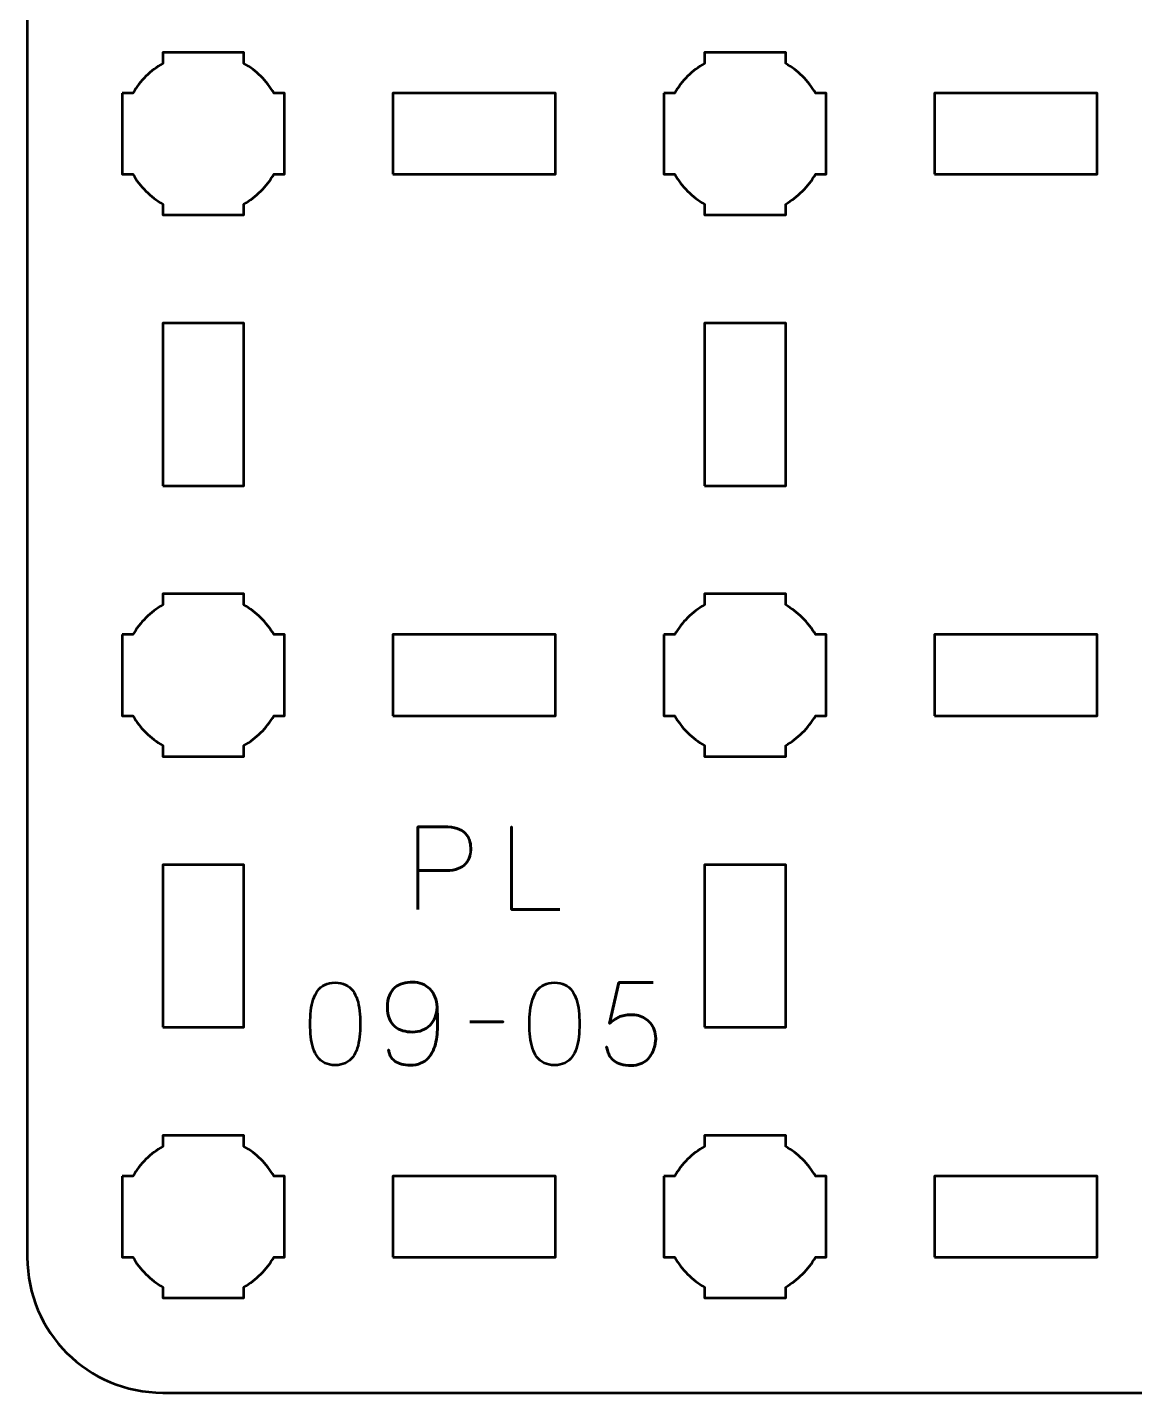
# Model space of a CAD drawing. Header units: centimetres. Extents: x -19.1 to -1.9, y -19.5 to -10.2.
# Drawn here: x -19.15 to -15.06, y -19.5 to -14.46 of the extents above; entities that cross this region are included whole.
import ezdxf

# ---------------------------------------------------------------- set-up
doc = ezdxf.new("R2010")
doc.units = ezdxf.units.CM
doc.header["$MEASUREMENT"] = 0
doc.layers.add('Layer 1', color=7, linetype='Continuous')

msp = doc.modelspace()

# ---------------------------------------------------------------- linework, layer by layer
at = {"layer": 'Layer 1', "lineweight": 53}
for points in [[(-17.8, -15), (-17.2, -15), (-17.2, -14.7), (-17.8, -14.7), (-17.8, -15)], [(-15.8, -15), (-15.2, -15), (-15.2, -14.7), (-15.8, -14.7), (-15.8, -15)], [(-18.65, -16.15), (-18.35, -16.15), (-18.35, -15.55), (-18.65, -15.55), (-18.65, -16.15)], [(-16.65, -16.15), (-16.35, -16.15), (-16.35, -15.55), (-16.65, -15.55), (-16.65, -16.15)], [(-17.8, -17), (-17.2, -17), (-17.2, -16.7), (-17.8, -16.7), (-17.8, -17)], [(-15.8, -17), (-15.2, -17), (-15.2, -16.7), (-15.8, -16.7), (-15.8, -17)], [(-18.65, -18.15), (-18.35, -18.15), (-18.35, -17.55), (-18.65, -17.55), (-18.65, -18.15)], [(-16.65, -18.15), (-16.35, -18.15), (-16.35, -17.55), (-16.65, -17.55), (-16.65, -18.15)], [(-17.8, -19), (-17.2, -19), (-17.2, -18.7), (-17.8, -18.7), (-17.8, -19)], [(-15.8, -19), (-15.2, -19), (-15.2, -18.7), (-15.8, -18.7), (-15.8, -19)]]:
    msp.add_lwpolyline(points, close=True, dxfattribs=at)
for points, knots in [([(-19.15, -19), (-19.15, -19), (-19.15, -10.7), (-19.15, -10.7), (-19.15, -10.7), (-19.15, -10.42391), (-18.92609, -10.2), (-18.65, -10.2), (-18.65, -10.2), (-18.65, -10.2), (-2.35, -10.2), (-2.35, -10.2), (-2.35, -10.2), (-2.07391, -10.2), (-1.85, -10.42391), (-1.85, -10.7), (-1.85, -10.7), (-1.85, -10.7), (-1.85, -19), (-1.85, -19), (-1.85, -19), (-1.85, -19.27609), (-2.07391, -19.5), (-2.35, -19.5), (-2.35, -19.5), (-2.35, -19.5), (-18.65, -19.5), (-18.65, -19.5), (-18.65, -19.5), (-18.92609, -19.5), (-19.15, -19.27609), (-19.15, -19)], [0, 0, 0, 0, 0.125, 0.125, 0.125, 0.125, 0.25, 0.25, 0.25, 0.25, 0.375, 0.375, 0.375, 0.375, 0.5, 0.5, 0.5, 0.5, 0.625, 0.625, 0.625, 0.625, 0.75, 0.75, 0.75, 0.75, 0.875, 0.875, 0.875, 0.875, 1, 1, 1, 1]), ([(-18.8, -14.7), (-18.8, -14.7), (-18.75985, -14.7), (-18.75985, -14.7), (-18.75985, -14.7), (-18.7335, -14.65447), (-18.69553, -14.6165), (-18.65, -14.59015), (-18.65, -14.59015), (-18.65, -14.59015), (-18.65, -14.55), (-18.65, -14.55), (-18.65, -14.55), (-18.65, -14.55), (-18.5, -14.55), (-18.5, -14.55), (-18.5, -14.55), (-18.5, -14.55), (-18.35, -14.55), (-18.35, -14.55), (-18.35, -14.55), (-18.35, -14.55), (-18.35, -14.59015), (-18.35, -14.59015), (-18.35, -14.59015), (-18.30447, -14.6165), (-18.2665, -14.65447), (-18.24015, -14.7), (-18.24015, -14.7), (-18.24015, -14.7), (-18.2, -14.7), (-18.2, -14.7), (-18.2, -14.7), (-18.2, -14.7), (-18.2, -14.85), (-18.2, -14.85), (-18.2, -14.85), (-18.2, -14.85), (-18.2, -15), (-18.2, -15), (-18.2, -15), (-18.2, -15), (-18.24015, -15), (-18.24015, -15), (-18.24015, -15), (-18.2665, -15.04553), (-18.30447, -15.0835), (-18.35, -15.10985), (-18.35, -15.10985), (-18.35, -15.10985), (-18.35, -15.15), (-18.35, -15.15), (-18.35, -15.15), (-18.35, -15.15), (-18.5, -15.15), (-18.5, -15.15), (-18.5, -15.15), (-18.5, -15.15), (-18.65, -15.15), (-18.65, -15.15), (-18.65, -15.15), (-18.65, -15.15), (-18.65, -15.10985), (-18.65, -15.10985), (-18.65, -15.10985), (-18.69553, -15.0835), (-18.7335, -15.04553), (-18.75985, -15), (-18.75985, -15), (-18.75985, -15), (-18.8, -15), (-18.8, -15), (-18.8, -15), (-18.8, -15), (-18.8, -14.85), (-18.8, -14.85), (-18.8, -14.85), (-18.8, -14.85), (-18.8, -14.7), (-18.8, -14.7)], [0, 0, 0, 0, 0.05, 0.05, 0.05, 0.05, 0.1, 0.1, 0.1, 0.1, 0.15, 0.15, 0.15, 0.15, 0.2, 0.2, 0.2, 0.2, 0.25, 0.25, 0.25, 0.25, 0.3, 0.3, 0.3, 0.3, 0.35, 0.35, 0.35, 0.35, 0.4, 0.4, 0.4, 0.4, 0.45, 0.45, 0.45, 0.45, 0.5, 0.5, 0.5, 0.5, 0.55, 0.55, 0.55, 0.55, 0.6, 0.6, 0.6, 0.6, 0.65, 0.65, 0.65, 0.65, 0.7, 0.7, 0.7, 0.7, 0.75, 0.75, 0.75, 0.75, 0.8, 0.8, 0.8, 0.8, 0.85, 0.85, 0.85, 0.85, 0.9, 0.9, 0.9, 0.9, 0.95, 0.95, 0.95, 0.95, 1, 1, 1, 1]), ([(-16.8, -14.7), (-16.8, -14.7), (-16.75985, -14.7), (-16.75985, -14.7), (-16.75985, -14.7), (-16.7335, -14.65447), (-16.69553, -14.6165), (-16.65, -14.59015), (-16.65, -14.59015), (-16.65, -14.59015), (-16.65, -14.55), (-16.65, -14.55), (-16.65, -14.55), (-16.65, -14.55), (-16.5, -14.55), (-16.5, -14.55), (-16.5, -14.55), (-16.5, -14.55), (-16.35, -14.55), (-16.35, -14.55), (-16.35, -14.55), (-16.35, -14.55), (-16.35, -14.59015), (-16.35, -14.59015), (-16.35, -14.59015), (-16.30447, -14.6165), (-16.2665, -14.65447), (-16.24015, -14.7), (-16.24015, -14.7), (-16.24015, -14.7), (-16.2, -14.7), (-16.2, -14.7), (-16.2, -14.7), (-16.2, -14.7), (-16.2, -14.85), (-16.2, -14.85), (-16.2, -14.85), (-16.2, -14.85), (-16.2, -15), (-16.2, -15), (-16.2, -15), (-16.2, -15), (-16.24015, -15), (-16.24015, -15), (-16.24015, -15), (-16.2665, -15.04553), (-16.30447, -15.0835), (-16.35, -15.10985), (-16.35, -15.10985), (-16.35, -15.10985), (-16.35, -15.15), (-16.35, -15.15), (-16.35, -15.15), (-16.35, -15.15), (-16.5, -15.15), (-16.5, -15.15), (-16.5, -15.15), (-16.5, -15.15), (-16.65, -15.15), (-16.65, -15.15), (-16.65, -15.15), (-16.65, -15.15), (-16.65, -15.10985), (-16.65, -15.10985), (-16.65, -15.10985), (-16.69553, -15.0835), (-16.7335, -15.04553), (-16.75985, -15), (-16.75985, -15), (-16.75985, -15), (-16.8, -15), (-16.8, -15), (-16.8, -15), (-16.8, -15), (-16.8, -14.85), (-16.8, -14.85), (-16.8, -14.85), (-16.8, -14.85), (-16.8, -14.7), (-16.8, -14.7)], [0, 0, 0, 0, 0.05, 0.05, 0.05, 0.05, 0.1, 0.1, 0.1, 0.1, 0.15, 0.15, 0.15, 0.15, 0.2, 0.2, 0.2, 0.2, 0.25, 0.25, 0.25, 0.25, 0.3, 0.3, 0.3, 0.3, 0.35, 0.35, 0.35, 0.35, 0.4, 0.4, 0.4, 0.4, 0.45, 0.45, 0.45, 0.45, 0.5, 0.5, 0.5, 0.5, 0.55, 0.55, 0.55, 0.55, 0.6, 0.6, 0.6, 0.6, 0.65, 0.65, 0.65, 0.65, 0.7, 0.7, 0.7, 0.7, 0.75, 0.75, 0.75, 0.75, 0.8, 0.8, 0.8, 0.8, 0.85, 0.85, 0.85, 0.85, 0.9, 0.9, 0.9, 0.9, 0.95, 0.95, 0.95, 0.95, 1, 1, 1, 1]), ([(-18.8, -16.7), (-18.8, -16.7), (-18.75985, -16.7), (-18.75985, -16.7), (-18.75985, -16.7), (-18.7335, -16.65447), (-18.69553, -16.6165), (-18.65, -16.59015), (-18.65, -16.59015), (-18.65, -16.59015), (-18.65, -16.55), (-18.65, -16.55), (-18.65, -16.55), (-18.65, -16.55), (-18.5, -16.55), (-18.5, -16.55), (-18.5, -16.55), (-18.5, -16.55), (-18.35, -16.55), (-18.35, -16.55), (-18.35, -16.55), (-18.35, -16.55), (-18.35, -16.59015), (-18.35, -16.59015), (-18.35, -16.59015), (-18.30447, -16.6165), (-18.2665, -16.65447), (-18.24015, -16.7), (-18.24015, -16.7), (-18.24015, -16.7), (-18.2, -16.7), (-18.2, -16.7), (-18.2, -16.7), (-18.2, -16.7), (-18.2, -16.85), (-18.2, -16.85), (-18.2, -16.85), (-18.2, -16.85), (-18.2, -17), (-18.2, -17), (-18.2, -17), (-18.2, -17), (-18.24015, -17), (-18.24015, -17), (-18.24015, -17), (-18.2665, -17.04553), (-18.30447, -17.0835), (-18.35, -17.10985), (-18.35, -17.10985), (-18.35, -17.10985), (-18.35, -17.15), (-18.35, -17.15), (-18.35, -17.15), (-18.35, -17.15), (-18.5, -17.15), (-18.5, -17.15), (-18.5, -17.15), (-18.5, -17.15), (-18.65, -17.15), (-18.65, -17.15), (-18.65, -17.15), (-18.65, -17.15), (-18.65, -17.10985), (-18.65, -17.10985), (-18.65, -17.10985), (-18.69553, -17.0835), (-18.7335, -17.04553), (-18.75985, -17), (-18.75985, -17), (-18.75985, -17), (-18.8, -17), (-18.8, -17), (-18.8, -17), (-18.8, -17), (-18.8, -16.85), (-18.8, -16.85), (-18.8, -16.85), (-18.8, -16.85), (-18.8, -16.7), (-18.8, -16.7)], [0, 0, 0, 0, 0.05, 0.05, 0.05, 0.05, 0.1, 0.1, 0.1, 0.1, 0.15, 0.15, 0.15, 0.15, 0.2, 0.2, 0.2, 0.2, 0.25, 0.25, 0.25, 0.25, 0.3, 0.3, 0.3, 0.3, 0.35, 0.35, 0.35, 0.35, 0.4, 0.4, 0.4, 0.4, 0.45, 0.45, 0.45, 0.45, 0.5, 0.5, 0.5, 0.5, 0.55, 0.55, 0.55, 0.55, 0.6, 0.6, 0.6, 0.6, 0.65, 0.65, 0.65, 0.65, 0.7, 0.7, 0.7, 0.7, 0.75, 0.75, 0.75, 0.75, 0.8, 0.8, 0.8, 0.8, 0.85, 0.85, 0.85, 0.85, 0.9, 0.9, 0.9, 0.9, 0.95, 0.95, 0.95, 0.95, 1, 1, 1, 1]), ([(-16.8, -16.7), (-16.8, -16.7), (-16.75985, -16.7), (-16.75985, -16.7), (-16.75985, -16.7), (-16.7335, -16.65447), (-16.69553, -16.6165), (-16.65, -16.59015), (-16.65, -16.59015), (-16.65, -16.59015), (-16.65, -16.55), (-16.65, -16.55), (-16.65, -16.55), (-16.65, -16.55), (-16.5, -16.55), (-16.5, -16.55), (-16.5, -16.55), (-16.5, -16.55), (-16.35, -16.55), (-16.35, -16.55), (-16.35, -16.55), (-16.35, -16.55), (-16.35, -16.59015), (-16.35, -16.59015), (-16.35, -16.59015), (-16.30447, -16.6165), (-16.2665, -16.65447), (-16.24015, -16.7), (-16.24015, -16.7), (-16.24015, -16.7), (-16.2, -16.7), (-16.2, -16.7), (-16.2, -16.7), (-16.2, -16.7), (-16.2, -16.85), (-16.2, -16.85), (-16.2, -16.85), (-16.2, -16.85), (-16.2, -17), (-16.2, -17), (-16.2, -17), (-16.2, -17), (-16.24015, -17), (-16.24015, -17), (-16.24015, -17), (-16.2665, -17.04553), (-16.30447, -17.0835), (-16.35, -17.10985), (-16.35, -17.10985), (-16.35, -17.10985), (-16.35, -17.15), (-16.35, -17.15), (-16.35, -17.15), (-16.35, -17.15), (-16.5, -17.15), (-16.5, -17.15), (-16.5, -17.15), (-16.5, -17.15), (-16.65, -17.15), (-16.65, -17.15), (-16.65, -17.15), (-16.65, -17.15), (-16.65, -17.10985), (-16.65, -17.10985), (-16.65, -17.10985), (-16.69553, -17.0835), (-16.7335, -17.04553), (-16.75985, -17), (-16.75985, -17), (-16.75985, -17), (-16.8, -17), (-16.8, -17), (-16.8, -17), (-16.8, -17), (-16.8, -16.85), (-16.8, -16.85), (-16.8, -16.85), (-16.8, -16.85), (-16.8, -16.7), (-16.8, -16.7)], [0, 0, 0, 0, 0.05, 0.05, 0.05, 0.05, 0.1, 0.1, 0.1, 0.1, 0.15, 0.15, 0.15, 0.15, 0.2, 0.2, 0.2, 0.2, 0.25, 0.25, 0.25, 0.25, 0.3, 0.3, 0.3, 0.3, 0.35, 0.35, 0.35, 0.35, 0.4, 0.4, 0.4, 0.4, 0.45, 0.45, 0.45, 0.45, 0.5, 0.5, 0.5, 0.5, 0.55, 0.55, 0.55, 0.55, 0.6, 0.6, 0.6, 0.6, 0.65, 0.65, 0.65, 0.65, 0.7, 0.7, 0.7, 0.7, 0.75, 0.75, 0.75, 0.75, 0.8, 0.8, 0.8, 0.8, 0.85, 0.85, 0.85, 0.85, 0.9, 0.9, 0.9, 0.9, 0.95, 0.95, 0.95, 0.95, 1, 1, 1, 1]), ([(-18.8, -18.7), (-18.8, -18.7), (-18.75985, -18.7), (-18.75985, -18.7), (-18.75985, -18.7), (-18.7335, -18.65447), (-18.69553, -18.6165), (-18.65, -18.59015), (-18.65, -18.59015), (-18.65, -18.59015), (-18.65, -18.55), (-18.65, -18.55), (-18.65, -18.55), (-18.65, -18.55), (-18.5, -18.55), (-18.5, -18.55), (-18.5, -18.55), (-18.5, -18.55), (-18.35, -18.55), (-18.35, -18.55), (-18.35, -18.55), (-18.35, -18.55), (-18.35, -18.59015), (-18.35, -18.59015), (-18.35, -18.59015), (-18.30447, -18.6165), (-18.2665, -18.65447), (-18.24015, -18.7), (-18.24015, -18.7), (-18.24015, -18.7), (-18.2, -18.7), (-18.2, -18.7), (-18.2, -18.7), (-18.2, -18.7), (-18.2, -18.85), (-18.2, -18.85), (-18.2, -18.85), (-18.2, -18.85), (-18.2, -19), (-18.2, -19), (-18.2, -19), (-18.2, -19), (-18.24015, -19), (-18.24015, -19), (-18.24015, -19), (-18.2665, -19.04553), (-18.30447, -19.0835), (-18.35, -19.10985), (-18.35, -19.10985), (-18.35, -19.10985), (-18.35, -19.15), (-18.35, -19.15), (-18.35, -19.15), (-18.35, -19.15), (-18.5, -19.15), (-18.5, -19.15), (-18.5, -19.15), (-18.5, -19.15), (-18.65, -19.15), (-18.65, -19.15), (-18.65, -19.15), (-18.65, -19.15), (-18.65, -19.10985), (-18.65, -19.10985), (-18.65, -19.10985), (-18.69553, -19.0835), (-18.7335, -19.04553), (-18.75985, -19), (-18.75985, -19), (-18.75985, -19), (-18.8, -19), (-18.8, -19), (-18.8, -19), (-18.8, -19), (-18.8, -18.85), (-18.8, -18.85), (-18.8, -18.85), (-18.8, -18.85), (-18.8, -18.7), (-18.8, -18.7)], [0, 0, 0, 0, 0.05, 0.05, 0.05, 0.05, 0.1, 0.1, 0.1, 0.1, 0.15, 0.15, 0.15, 0.15, 0.2, 0.2, 0.2, 0.2, 0.25, 0.25, 0.25, 0.25, 0.3, 0.3, 0.3, 0.3, 0.35, 0.35, 0.35, 0.35, 0.4, 0.4, 0.4, 0.4, 0.45, 0.45, 0.45, 0.45, 0.5, 0.5, 0.5, 0.5, 0.55, 0.55, 0.55, 0.55, 0.6, 0.6, 0.6, 0.6, 0.65, 0.65, 0.65, 0.65, 0.7, 0.7, 0.7, 0.7, 0.75, 0.75, 0.75, 0.75, 0.8, 0.8, 0.8, 0.8, 0.85, 0.85, 0.85, 0.85, 0.9, 0.9, 0.9, 0.9, 0.95, 0.95, 0.95, 0.95, 1, 1, 1, 1]), ([(-16.8, -18.7), (-16.8, -18.7), (-16.75985, -18.7), (-16.75985, -18.7), (-16.75985, -18.7), (-16.7335, -18.65447), (-16.69553, -18.6165), (-16.65, -18.59015), (-16.65, -18.59015), (-16.65, -18.59015), (-16.65, -18.55), (-16.65, -18.55), (-16.65, -18.55), (-16.65, -18.55), (-16.5, -18.55), (-16.5, -18.55), (-16.5, -18.55), (-16.5, -18.55), (-16.35, -18.55), (-16.35, -18.55), (-16.35, -18.55), (-16.35, -18.55), (-16.35, -18.59015), (-16.35, -18.59015), (-16.35, -18.59015), (-16.30447, -18.6165), (-16.2665, -18.65447), (-16.24015, -18.7), (-16.24015, -18.7), (-16.24015, -18.7), (-16.2, -18.7), (-16.2, -18.7), (-16.2, -18.7), (-16.2, -18.7), (-16.2, -18.85), (-16.2, -18.85), (-16.2, -18.85), (-16.2, -18.85), (-16.2, -19), (-16.2, -19), (-16.2, -19), (-16.2, -19), (-16.24015, -19), (-16.24015, -19), (-16.24015, -19), (-16.2665, -19.04553), (-16.30447, -19.0835), (-16.35, -19.10985), (-16.35, -19.10985), (-16.35, -19.10985), (-16.35, -19.15), (-16.35, -19.15), (-16.35, -19.15), (-16.35, -19.15), (-16.5, -19.15), (-16.5, -19.15), (-16.5, -19.15), (-16.5, -19.15), (-16.65, -19.15), (-16.65, -19.15), (-16.65, -19.15), (-16.65, -19.15), (-16.65, -19.10985), (-16.65, -19.10985), (-16.65, -19.10985), (-16.69553, -19.0835), (-16.7335, -19.04553), (-16.75985, -19), (-16.75985, -19), (-16.75985, -19), (-16.8, -19), (-16.8, -19), (-16.8, -19), (-16.8, -19), (-16.8, -18.85), (-16.8, -18.85), (-16.8, -18.85), (-16.8, -18.85), (-16.8, -18.7), (-16.8, -18.7)], [0, 0, 0, 0, 0.05, 0.05, 0.05, 0.05, 0.1, 0.1, 0.1, 0.1, 0.15, 0.15, 0.15, 0.15, 0.2, 0.2, 0.2, 0.2, 0.25, 0.25, 0.25, 0.25, 0.3, 0.3, 0.3, 0.3, 0.35, 0.35, 0.35, 0.35, 0.4, 0.4, 0.4, 0.4, 0.45, 0.45, 0.45, 0.45, 0.5, 0.5, 0.5, 0.5, 0.55, 0.55, 0.55, 0.55, 0.6, 0.6, 0.6, 0.6, 0.65, 0.65, 0.65, 0.65, 0.7, 0.7, 0.7, 0.7, 0.75, 0.75, 0.75, 0.75, 0.8, 0.8, 0.8, 0.8, 0.85, 0.85, 0.85, 0.85, 0.9, 0.9, 0.9, 0.9, 0.95, 0.95, 0.95, 0.95, 1, 1, 1, 1])]:
    msp.add_open_spline(points, degree=3, knots=knots, dxfattribs=at)
at = {"layer": 'Layer 1', "color": 5, "lineweight": 53}
for points, knots in [([(-17.70813, -17.71494), (-17.70813, -17.71494), (-17.70813, -17.40972), (-17.70813, -17.40972), (-17.70813, -17.40972), (-17.70813, -17.40972), (-17.61076, -17.40972), (-17.61076, -17.40972), (-17.61076, -17.40972), (-17.59129, -17.40979), (-17.57528, -17.41198), (-17.56265, -17.41621), (-17.56265, -17.41621), (-17.55009, -17.42037), (-17.54021, -17.42616), (-17.53308, -17.4335), (-17.53308, -17.4335), (-17.52596, -17.44076), (-17.52088, -17.44909), (-17.51777, -17.45847), (-17.51777, -17.45847), (-17.51474, -17.46786), (-17.51298, -17.47766), (-17.51255, -17.48804), (-17.51255, -17.48804), (-17.51206, -17.49841), (-17.51326, -17.50857), (-17.51608, -17.51844), (-17.51608, -17.51844), (-17.51897, -17.52832), (-17.52384, -17.53728), (-17.53083, -17.54533), (-17.53083, -17.54533), (-17.53774, -17.55337), (-17.54712, -17.55979), (-17.55891, -17.56452), (-17.55891, -17.56452), (-17.57069, -17.56931), (-17.58529, -17.57171), (-17.60272, -17.57185), (-17.60272, -17.57185), (-17.60272, -17.57185), (-17.70813, -17.57185), (-17.70813, -17.57185), (-17.70813, -17.57185), (-17.70813, -17.57185), (-17.60272, -17.57185), (-17.60272, -17.57185), (-17.60272, -17.57185), (-17.58565, -17.57171), (-17.57118, -17.56931), (-17.55947, -17.56452), (-17.55947, -17.56452), (-17.54769, -17.55979), (-17.5383, -17.55337), (-17.53125, -17.54533), (-17.53125, -17.54533), (-17.52426, -17.53728), (-17.51925, -17.52832), (-17.51629, -17.51844), (-17.51629, -17.51844), (-17.51333, -17.50857), (-17.51206, -17.49841), (-17.51255, -17.48804), (-17.51255, -17.48804), (-17.51298, -17.47766), (-17.51474, -17.46786), (-17.51791, -17.45847), (-17.51791, -17.45847), (-17.52102, -17.44909), (-17.52624, -17.44076), (-17.53337, -17.4335), (-17.53337, -17.4335), (-17.54056, -17.42616), (-17.55044, -17.42037), (-17.563, -17.41621), (-17.563, -17.41621), (-17.57563, -17.41198), (-17.5915, -17.40979), (-17.61076, -17.40972), (-17.61076, -17.40972), (-17.61076, -17.40972), (-17.70813, -17.40972), (-17.70813, -17.40972), (-17.70813, -17.40972), (-17.70813, -17.40972), (-17.70813, -17.71494), (-17.70813, -17.71494)], [0, 0, 0, 0, 0.0454545, 0.0454545, 0.0454545, 0.0454545, 0.0909091, 0.0909091, 0.0909091, 0.0909091, 0.1363636, 0.1363636, 0.1363636, 0.1363636, 0.1818182, 0.1818182, 0.1818182, 0.1818182, 0.2272727, 0.2272727, 0.2272727, 0.2272727, 0.2727273, 0.2727273, 0.2727273, 0.2727273, 0.3181818, 0.3181818, 0.3181818, 0.3181818, 0.3636364, 0.3636364, 0.3636364, 0.3636364, 0.4090909, 0.4090909, 0.4090909, 0.4090909, 0.4545455, 0.4545455, 0.4545455, 0.4545455, 0.5, 0.5, 0.5, 0.5, 0.5454545, 0.5454545, 0.5454545, 0.5454545, 0.5909091, 0.5909091, 0.5909091, 0.5909091, 0.6363636, 0.6363636, 0.6363636, 0.6363636, 0.6818182, 0.6818182, 0.6818182, 0.6818182, 0.7272727, 0.7272727, 0.7272727, 0.7272727, 0.7727273, 0.7727273, 0.7727273, 0.7727273, 0.8181818, 0.8181818, 0.8181818, 0.8181818, 0.8636364, 0.8636364, 0.8636364, 0.8636364, 0.9090909, 0.9090909, 0.9090909, 0.9090909, 0.9545455, 0.9545455, 0.9545455, 0.9545455, 1, 1, 1, 1]), ([(-17.18363, -17.71494), (-17.18363, -17.71494), (-17.36185, -17.71494), (-17.36185, -17.71494), (-17.36185, -17.71494), (-17.36185, -17.71494), (-17.36185, -17.40972), (-17.36185, -17.40972), (-17.36185, -17.40972), (-17.36185, -17.40972), (-17.36185, -17.71494), (-17.36185, -17.71494), (-17.36185, -17.71494), (-17.36185, -17.71494), (-17.18363, -17.71494), (-17.18363, -17.71494)], [0, 0, 0, 0, 0.25, 0.25, 0.25, 0.25, 0.5, 0.5, 0.5, 0.5, 0.75, 0.75, 0.75, 0.75, 1, 1, 1, 1]), ([(-18.01314, -18.29025), (-17.99833, -18.29018), (-17.98556, -18.28757), (-17.9749, -18.28249), (-17.9749, -18.28249), (-17.96432, -18.27741), (-17.9555, -18.27014), (-17.94845, -18.2609), (-17.94845, -18.2609), (-17.94146, -18.25159), (-17.93596, -18.24058), (-17.93187, -18.22788), (-17.93187, -18.22788), (-17.92784, -18.21518), (-17.92495, -18.20128), (-17.92333, -18.18604), (-17.92333, -18.18604), (-17.92163, -18.1708), (-17.92079, -18.15478), (-17.92086, -18.13785), (-17.92086, -18.13785), (-17.92079, -18.12099), (-17.92163, -18.10497), (-17.92333, -18.0898), (-17.92333, -18.0898), (-17.92495, -18.07463), (-17.92784, -18.06066), (-17.93187, -18.04796), (-17.93187, -18.04796), (-17.93596, -18.03533), (-17.94146, -18.02433), (-17.94845, -18.01494), (-17.94845, -18.01494), (-17.9555, -18.00563), (-17.96432, -17.99836), (-17.9749, -17.99328), (-17.9749, -17.99328), (-17.98556, -17.98813), (-17.99833, -17.98552), (-18.01314, -17.98545), (-18.01314, -17.98545), (-18.02796, -17.98552), (-18.04073, -17.98813), (-18.05139, -17.99328), (-18.05139, -17.99328), (-18.06197, -17.99836), (-18.07079, -18.00563), (-18.07784, -18.01494), (-18.07784, -18.01494), (-18.08483, -18.02433), (-18.09033, -18.03533), (-18.09442, -18.04796), (-18.09442, -18.04796), (-18.09845, -18.06066), (-18.10134, -18.07463), (-18.10296, -18.0898), (-18.10296, -18.0898), (-18.10465, -18.10497), (-18.1055, -18.12099), (-18.10543, -18.13785), (-18.10543, -18.13785), (-18.1055, -18.15478), (-18.10465, -18.1708), (-18.10296, -18.18604), (-18.10296, -18.18604), (-18.10134, -18.20128), (-18.09845, -18.21518), (-18.09442, -18.22788), (-18.09442, -18.22788), (-18.09033, -18.24058), (-18.08483, -18.25159), (-18.07784, -18.2609), (-18.07784, -18.2609), (-18.07079, -18.27014), (-18.06197, -18.27741), (-18.05139, -18.28249), (-18.05139, -18.28249), (-18.04073, -18.28757), (-18.02796, -18.29018), (-18.01314, -18.29025)], [0, 0, 0, 0, 0.05, 0.05, 0.05, 0.05, 0.1, 0.1, 0.1, 0.1, 0.15, 0.15, 0.15, 0.15, 0.2, 0.2, 0.2, 0.2, 0.25, 0.25, 0.25, 0.25, 0.3, 0.3, 0.3, 0.3, 0.35, 0.35, 0.35, 0.35, 0.4, 0.4, 0.4, 0.4, 0.45, 0.45, 0.45, 0.45, 0.5, 0.5, 0.5, 0.5, 0.55, 0.55, 0.55, 0.55, 0.6, 0.6, 0.6, 0.6, 0.65, 0.65, 0.65, 0.65, 0.7, 0.7, 0.7, 0.7, 0.75, 0.75, 0.75, 0.75, 0.8, 0.8, 0.8, 0.8, 0.85, 0.85, 0.85, 0.85, 0.9, 0.9, 0.9, 0.9, 0.95, 0.95, 0.95, 0.95, 1, 1, 1, 1]), ([(-18.01314, -18.29025), (-17.99833, -18.29018), (-17.98556, -18.28757), (-17.9749, -18.28249), (-17.9749, -18.28249), (-17.96432, -18.27741), (-17.9555, -18.27014), (-17.94845, -18.2609), (-17.94845, -18.2609), (-17.94146, -18.25159), (-17.93596, -18.24058), (-17.93187, -18.22788), (-17.93187, -18.22788), (-17.92784, -18.21518), (-17.92495, -18.20128), (-17.92333, -18.18604), (-17.92333, -18.18604), (-17.92163, -18.1708), (-17.92079, -18.15478), (-17.92086, -18.13785), (-17.92086, -18.13785), (-17.92079, -18.12099), (-17.92163, -18.10497), (-17.92333, -18.0898), (-17.92333, -18.0898), (-17.92495, -18.07463), (-17.92784, -18.06066), (-17.93187, -18.04796), (-17.93187, -18.04796), (-17.93596, -18.03533), (-17.94146, -18.02433), (-17.94845, -18.01494), (-17.94845, -18.01494), (-17.9555, -18.00563), (-17.96432, -17.99836), (-17.9749, -17.99328), (-17.9749, -17.99328), (-17.98556, -17.98813), (-17.99833, -17.98552), (-18.01314, -17.98545), (-18.01314, -17.98545), (-18.02796, -17.98552), (-18.04073, -17.98813), (-18.05139, -17.99328), (-18.05139, -17.99328), (-18.06197, -17.99836), (-18.07079, -18.00563), (-18.07784, -18.01494), (-18.07784, -18.01494), (-18.08483, -18.02433), (-18.09033, -18.03533), (-18.09442, -18.04796), (-18.09442, -18.04796), (-18.09845, -18.06066), (-18.10134, -18.07463), (-18.10296, -18.0898), (-18.10296, -18.0898), (-18.10465, -18.10497), (-18.1055, -18.12099), (-18.10543, -18.13785), (-18.10543, -18.13785), (-18.1055, -18.15478), (-18.10465, -18.1708), (-18.10296, -18.18604), (-18.10296, -18.18604), (-18.10134, -18.20128), (-18.09845, -18.21518), (-18.09442, -18.22788), (-18.09442, -18.22788), (-18.09033, -18.24058), (-18.08483, -18.25159), (-18.07784, -18.2609), (-18.07784, -18.2609), (-18.07079, -18.27014), (-18.06197, -18.27741), (-18.05139, -18.28249), (-18.05139, -18.28249), (-18.04073, -18.28757), (-18.02796, -18.29018), (-18.01314, -18.29025)], [0, 0, 0, 0, 0.05, 0.05, 0.05, 0.05, 0.1, 0.1, 0.1, 0.1, 0.15, 0.15, 0.15, 0.15, 0.2, 0.2, 0.2, 0.2, 0.25, 0.25, 0.25, 0.25, 0.3, 0.3, 0.3, 0.3, 0.35, 0.35, 0.35, 0.35, 0.4, 0.4, 0.4, 0.4, 0.45, 0.45, 0.45, 0.45, 0.5, 0.5, 0.5, 0.5, 0.55, 0.55, 0.55, 0.55, 0.6, 0.6, 0.6, 0.6, 0.65, 0.65, 0.65, 0.65, 0.7, 0.7, 0.7, 0.7, 0.75, 0.75, 0.75, 0.75, 0.8, 0.8, 0.8, 0.8, 0.85, 0.85, 0.85, 0.85, 0.9, 0.9, 0.9, 0.9, 0.95, 0.95, 0.95, 0.95, 1, 1, 1, 1]), ([(-17.63723, -18.07562), (-17.6373, -18.08952), (-17.63963, -18.10215), (-17.64414, -18.11344), (-17.64414, -18.11344), (-17.64866, -18.12473), (-17.65494, -18.13446), (-17.66312, -18.14258), (-17.66312, -18.14258), (-17.67124, -18.15069), (-17.68076, -18.1569), (-17.6917, -18.16128), (-17.6917, -18.16128), (-17.70263, -18.16565), (-17.71456, -18.16784), (-17.7274, -18.16791), (-17.7274, -18.16791), (-17.74031, -18.16798), (-17.75237, -18.16636), (-17.76359, -18.16311), (-17.76359, -18.16311), (-17.77481, -18.15986), (-17.78462, -18.15464), (-17.79316, -18.14745), (-17.79316, -18.14745), (-17.80169, -18.14032), (-17.80839, -18.1308), (-17.81319, -18.11894), (-17.81319, -18.11894), (-17.81799, -18.10716), (-17.82046, -18.0927), (-17.82053, -18.07562), (-17.82053, -18.07562), (-17.82046, -18.05862), (-17.81799, -18.04422), (-17.81319, -18.03244), (-17.81319, -18.03244), (-17.80839, -18.02066), (-17.80169, -18.01113), (-17.79316, -18.00394), (-17.79316, -18.00394), (-17.78462, -17.99667), (-17.77481, -17.99145), (-17.76359, -17.9882), (-17.76359, -17.9882), (-17.75237, -17.98489), (-17.74031, -17.98327), (-17.7274, -17.98334), (-17.7274, -17.98334), (-17.71456, -17.98341), (-17.7027, -17.98559), (-17.69191, -17.99004), (-17.69191, -17.99004), (-17.68118, -17.99441), (-17.67173, -18.00069), (-17.66376, -18.00881), (-17.66376, -18.00881), (-17.65571, -18.01699), (-17.64943, -18.02673), (-17.64485, -18.03802), (-17.64485, -18.03802), (-17.64026, -18.04923), (-17.63772, -18.06179), (-17.63723, -18.07562), (-17.63723, -18.07562), (-17.63695, -18.08261), (-17.63652, -18.091), (-17.63603, -18.10074), (-17.63603, -18.10074), (-17.63546, -18.11055), (-17.63518, -18.12113), (-17.63511, -18.13256), (-17.63511, -18.13256), (-17.63497, -18.14399), (-17.63539, -18.15577), (-17.63624, -18.16791), (-17.63624, -18.16791), (-17.63716, -18.18004), (-17.63885, -18.19197), (-17.64132, -18.20375), (-17.64132, -18.20375), (-17.64386, -18.21553), (-17.64746, -18.22661), (-17.65212, -18.23698), (-17.65212, -18.23698), (-17.65677, -18.24735), (-17.66284, -18.25652), (-17.67032, -18.2645), (-17.67032, -18.2645), (-17.6778, -18.27247), (-17.68697, -18.27875), (-17.69776, -18.28334), (-17.69776, -18.28334), (-17.70863, -18.28785), (-17.72147, -18.29018), (-17.73629, -18.29025), (-17.73629, -18.29025), (-17.74913, -18.29018), (-17.75999, -18.28891), (-17.76903, -18.28637), (-17.76903, -18.28637), (-17.77806, -18.2839), (-17.78546, -18.28058), (-17.79139, -18.27642), (-17.79139, -18.27642), (-17.79725, -18.27226), (-17.8019, -18.26767), (-17.80529, -18.26273), (-17.80529, -18.26273), (-17.80868, -18.25772), (-17.81122, -18.25279), (-17.81277, -18.24778), (-17.81277, -18.24778), (-17.81439, -18.24277), (-17.81545, -18.23818), (-17.81587, -18.23395), (-17.81587, -18.23395), (-17.81545, -18.23818), (-17.81439, -18.24277), (-17.81277, -18.24778), (-17.81277, -18.24778), (-17.81122, -18.25279), (-17.80868, -18.25772), (-17.80529, -18.26273), (-17.80529, -18.26273), (-17.8019, -18.26767), (-17.79725, -18.27226), (-17.79139, -18.27642), (-17.79139, -18.27642), (-17.78546, -18.28058), (-17.77806, -18.2839), (-17.76903, -18.28637), (-17.76903, -18.28637), (-17.75999, -18.28891), (-17.74913, -18.29018), (-17.73629, -18.29025), (-17.73629, -18.29025), (-17.72147, -18.29018), (-17.70863, -18.28785), (-17.69776, -18.28334), (-17.69776, -18.28334), (-17.68697, -18.27875), (-17.6778, -18.27247), (-17.67032, -18.2645), (-17.67032, -18.2645), (-17.66284, -18.25652), (-17.65677, -18.24735), (-17.65212, -18.23698), (-17.65212, -18.23698), (-17.64746, -18.22661), (-17.64386, -18.21553), (-17.64132, -18.20375), (-17.64132, -18.20375), (-17.63885, -18.19197), (-17.63716, -18.18004), (-17.63624, -18.16791), (-17.63624, -18.16791), (-17.63539, -18.15577), (-17.63497, -18.14399), (-17.63511, -18.13256), (-17.63511, -18.13256), (-17.63518, -18.12113), (-17.63546, -18.11055), (-17.63603, -18.10074), (-17.63603, -18.10074), (-17.63652, -18.091), (-17.63695, -18.08261), (-17.63723, -18.07562), (-17.63723, -18.07562), (-17.63772, -18.06179), (-17.64026, -18.04923), (-17.64485, -18.03802), (-17.64485, -18.03802), (-17.64943, -18.02673), (-17.65571, -18.01699), (-17.66376, -18.00881), (-17.66376, -18.00881), (-17.67173, -18.00069), (-17.68118, -17.99441), (-17.69191, -17.99004), (-17.69191, -17.99004), (-17.7027, -17.98559), (-17.71456, -17.98341), (-17.7274, -17.98334), (-17.7274, -17.98334), (-17.74031, -17.98327), (-17.75237, -17.98489), (-17.76359, -17.9882), (-17.76359, -17.9882), (-17.77481, -17.99145), (-17.78462, -17.99667), (-17.79316, -18.00394), (-17.79316, -18.00394), (-17.80169, -18.01113), (-17.80839, -18.02066), (-17.81319, -18.03244), (-17.81319, -18.03244), (-17.81799, -18.04422), (-17.82046, -18.05862), (-17.82053, -18.07562), (-17.82053, -18.07562), (-17.82046, -18.0927), (-17.81799, -18.10716), (-17.81319, -18.11894), (-17.81319, -18.11894), (-17.80839, -18.1308), (-17.80169, -18.14032), (-17.79316, -18.14745), (-17.79316, -18.14745), (-17.78462, -18.15464), (-17.77481, -18.15986), (-17.76359, -18.16311), (-17.76359, -18.16311), (-17.75237, -18.16636), (-17.74031, -18.16798), (-17.7274, -18.16791), (-17.7274, -18.16791), (-17.71456, -18.16784), (-17.70263, -18.16565), (-17.6917, -18.16128), (-17.6917, -18.16128), (-17.68076, -18.1569), (-17.67124, -18.15069), (-17.66312, -18.14258), (-17.66312, -18.14258), (-17.65494, -18.13446), (-17.64866, -18.12473), (-17.64414, -18.11344), (-17.64414, -18.11344), (-17.63963, -18.10215), (-17.6373, -18.08952), (-17.63723, -18.07562)], [0, 0, 0, 0, 0.0172414, 0.0172414, 0.0172414, 0.0172414, 0.0344828, 0.0344828, 0.0344828, 0.0344828, 0.0517241, 0.0517241, 0.0517241, 0.0517241, 0.0689655, 0.0689655, 0.0689655, 0.0689655, 0.0862069, 0.0862069, 0.0862069, 0.0862069, 0.1034483, 0.1034483, 0.1034483, 0.1034483, 0.1206897, 0.1206897, 0.1206897, 0.1206897, 0.137931, 0.137931, 0.137931, 0.137931, 0.1551724, 0.1551724, 0.1551724, 0.1551724, 0.1724138, 0.1724138, 0.1724138, 0.1724138, 0.1896552, 0.1896552, 0.1896552, 0.1896552, 0.2068966, 0.2068966, 0.2068966, 0.2068966, 0.2241379, 0.2241379, 0.2241379, 0.2241379, 0.2413793, 0.2413793, 0.2413793, 0.2413793, 0.2586207, 0.2586207, 0.2586207, 0.2586207, 0.2758621, 0.2758621, 0.2758621, 0.2758621, 0.2931034, 0.2931034, 0.2931034, 0.2931034, 0.3103448, 0.3103448, 0.3103448, 0.3103448, 0.3275862, 0.3275862, 0.3275862, 0.3275862, 0.3448276, 0.3448276, 0.3448276, 0.3448276, 0.362069, 0.362069, 0.362069, 0.362069, 0.3793103, 0.3793103, 0.3793103, 0.3793103, 0.3965517, 0.3965517, 0.3965517, 0.3965517, 0.4137931, 0.4137931, 0.4137931, 0.4137931, 0.4310345, 0.4310345, 0.4310345, 0.4310345, 0.4482759, 0.4482759, 0.4482759, 0.4482759, 0.4655172, 0.4655172, 0.4655172, 0.4655172, 0.4827586, 0.4827586, 0.4827586, 0.4827586, 0.5, 0.5, 0.5, 0.5, 0.5172414, 0.5172414, 0.5172414, 0.5172414, 0.5344828, 0.5344828, 0.5344828, 0.5344828, 0.5517241, 0.5517241, 0.5517241, 0.5517241, 0.5689655, 0.5689655, 0.5689655, 0.5689655, 0.5862069, 0.5862069, 0.5862069, 0.5862069, 0.6034483, 0.6034483, 0.6034483, 0.6034483, 0.6206897, 0.6206897, 0.6206897, 0.6206897, 0.637931, 0.637931, 0.637931, 0.637931, 0.6551724, 0.6551724, 0.6551724, 0.6551724, 0.6724138, 0.6724138, 0.6724138, 0.6724138, 0.6896552, 0.6896552, 0.6896552, 0.6896552, 0.7068966, 0.7068966, 0.7068966, 0.7068966, 0.7241379, 0.7241379, 0.7241379, 0.7241379, 0.7413793, 0.7413793, 0.7413793, 0.7413793, 0.7586207, 0.7586207, 0.7586207, 0.7586207, 0.7758621, 0.7758621, 0.7758621, 0.7758621, 0.7931034, 0.7931034, 0.7931034, 0.7931034, 0.8103448, 0.8103448, 0.8103448, 0.8103448, 0.8275862, 0.8275862, 0.8275862, 0.8275862, 0.8448276, 0.8448276, 0.8448276, 0.8448276, 0.862069, 0.862069, 0.862069, 0.862069, 0.8793103, 0.8793103, 0.8793103, 0.8793103, 0.8965517, 0.8965517, 0.8965517, 0.8965517, 0.9137931, 0.9137931, 0.9137931, 0.9137931, 0.9310345, 0.9310345, 0.9310345, 0.9310345, 0.9482759, 0.9482759, 0.9482759, 0.9482759, 0.9655172, 0.9655172, 0.9655172, 0.9655172, 0.9827586, 0.9827586, 0.9827586, 0.9827586, 1, 1, 1, 1]), ([(-17.20374, -18.29025), (-17.18893, -18.29018), (-17.17616, -18.28757), (-17.1655, -18.28249), (-17.1655, -18.28249), (-17.15492, -18.27741), (-17.1461, -18.27014), (-17.13905, -18.2609), (-17.13905, -18.2609), (-17.13206, -18.25159), (-17.12656, -18.24058), (-17.12247, -18.22788), (-17.12247, -18.22788), (-17.11844, -18.21518), (-17.11555, -18.20128), (-17.11393, -18.18604), (-17.11393, -18.18604), (-17.11223, -18.1708), (-17.11139, -18.15478), (-17.11146, -18.13785), (-17.11146, -18.13785), (-17.11139, -18.12099), (-17.11223, -18.10497), (-17.11393, -18.0898), (-17.11393, -18.0898), (-17.11555, -18.07463), (-17.11844, -18.06066), (-17.12247, -18.04796), (-17.12247, -18.04796), (-17.12656, -18.03533), (-17.13206, -18.02433), (-17.13905, -18.01494), (-17.13905, -18.01494), (-17.1461, -18.00563), (-17.15492, -17.99836), (-17.1655, -17.99328), (-17.1655, -17.99328), (-17.17616, -17.98813), (-17.18893, -17.98552), (-17.20374, -17.98545), (-17.20374, -17.98545), (-17.21856, -17.98552), (-17.23133, -17.98813), (-17.24199, -17.99328), (-17.24199, -17.99328), (-17.25257, -17.99836), (-17.26139, -18.00563), (-17.26844, -18.01494), (-17.26844, -18.01494), (-17.27543, -18.02433), (-17.28093, -18.03533), (-17.28502, -18.04796), (-17.28502, -18.04796), (-17.28905, -18.06066), (-17.29194, -18.07463), (-17.29356, -18.0898), (-17.29356, -18.0898), (-17.29525, -18.10497), (-17.2961, -18.12099), (-17.29603, -18.13785), (-17.29603, -18.13785), (-17.2961, -18.15478), (-17.29525, -18.1708), (-17.29356, -18.18604), (-17.29356, -18.18604), (-17.29194, -18.20128), (-17.28905, -18.21518), (-17.28502, -18.22788), (-17.28502, -18.22788), (-17.28093, -18.24058), (-17.27543, -18.25159), (-17.26844, -18.2609), (-17.26844, -18.2609), (-17.26139, -18.27014), (-17.25257, -18.27741), (-17.24199, -18.28249), (-17.24199, -18.28249), (-17.23133, -18.28757), (-17.21856, -18.29018), (-17.20374, -18.29025)], [0, 0, 0, 0, 0.05, 0.05, 0.05, 0.05, 0.1, 0.1, 0.1, 0.1, 0.15, 0.15, 0.15, 0.15, 0.2, 0.2, 0.2, 0.2, 0.25, 0.25, 0.25, 0.25, 0.3, 0.3, 0.3, 0.3, 0.35, 0.35, 0.35, 0.35, 0.4, 0.4, 0.4, 0.4, 0.45, 0.45, 0.45, 0.45, 0.5, 0.5, 0.5, 0.5, 0.55, 0.55, 0.55, 0.55, 0.6, 0.6, 0.6, 0.6, 0.65, 0.65, 0.65, 0.65, 0.7, 0.7, 0.7, 0.7, 0.75, 0.75, 0.75, 0.75, 0.8, 0.8, 0.8, 0.8, 0.85, 0.85, 0.85, 0.85, 0.9, 0.9, 0.9, 0.9, 0.95, 0.95, 0.95, 0.95, 1, 1, 1, 1]), ([(-17.20374, -18.29025), (-17.18893, -18.29018), (-17.17616, -18.28757), (-17.1655, -18.28249), (-17.1655, -18.28249), (-17.15492, -18.27741), (-17.1461, -18.27014), (-17.13905, -18.2609), (-17.13905, -18.2609), (-17.13206, -18.25159), (-17.12656, -18.24058), (-17.12247, -18.22788), (-17.12247, -18.22788), (-17.11844, -18.21518), (-17.11555, -18.20128), (-17.11393, -18.18604), (-17.11393, -18.18604), (-17.11223, -18.1708), (-17.11139, -18.15478), (-17.11146, -18.13785), (-17.11146, -18.13785), (-17.11139, -18.12099), (-17.11223, -18.10497), (-17.11393, -18.0898), (-17.11393, -18.0898), (-17.11555, -18.07463), (-17.11844, -18.06066), (-17.12247, -18.04796), (-17.12247, -18.04796), (-17.12656, -18.03533), (-17.13206, -18.02433), (-17.13905, -18.01494), (-17.13905, -18.01494), (-17.1461, -18.00563), (-17.15492, -17.99836), (-17.1655, -17.99328), (-17.1655, -17.99328), (-17.17616, -17.98813), (-17.18893, -17.98552), (-17.20374, -17.98545), (-17.20374, -17.98545), (-17.21856, -17.98552), (-17.23133, -17.98813), (-17.24199, -17.99328), (-17.24199, -17.99328), (-17.25257, -17.99836), (-17.26139, -18.00563), (-17.26844, -18.01494), (-17.26844, -18.01494), (-17.27543, -18.02433), (-17.28093, -18.03533), (-17.28502, -18.04796), (-17.28502, -18.04796), (-17.28905, -18.06066), (-17.29194, -18.07463), (-17.29356, -18.0898), (-17.29356, -18.0898), (-17.29525, -18.10497), (-17.2961, -18.12099), (-17.29603, -18.13785), (-17.29603, -18.13785), (-17.2961, -18.15478), (-17.29525, -18.1708), (-17.29356, -18.18604), (-17.29356, -18.18604), (-17.29194, -18.20128), (-17.28905, -18.21518), (-17.28502, -18.22788), (-17.28502, -18.22788), (-17.28093, -18.24058), (-17.27543, -18.25159), (-17.26844, -18.2609), (-17.26844, -18.2609), (-17.26139, -18.27014), (-17.25257, -18.27741), (-17.24199, -18.28249), (-17.24199, -18.28249), (-17.23133, -18.28757), (-17.21856, -18.29018), (-17.20374, -18.29025)], [0, 0, 0, 0, 0.05, 0.05, 0.05, 0.05, 0.1, 0.1, 0.1, 0.1, 0.15, 0.15, 0.15, 0.15, 0.2, 0.2, 0.2, 0.2, 0.25, 0.25, 0.25, 0.25, 0.3, 0.3, 0.3, 0.3, 0.35, 0.35, 0.35, 0.35, 0.4, 0.4, 0.4, 0.4, 0.45, 0.45, 0.45, 0.45, 0.5, 0.5, 0.5, 0.5, 0.55, 0.55, 0.55, 0.55, 0.6, 0.6, 0.6, 0.6, 0.65, 0.65, 0.65, 0.65, 0.7, 0.7, 0.7, 0.7, 0.75, 0.75, 0.75, 0.75, 0.8, 0.8, 0.8, 0.8, 0.85, 0.85, 0.85, 0.85, 0.9, 0.9, 0.9, 0.9, 0.95, 0.95, 0.95, 0.95, 1, 1, 1, 1]), ([(-16.83968, -17.98503), (-16.83968, -17.98503), (-16.96668, -17.98503), (-16.96668, -17.98503), (-16.96668, -17.98503), (-16.96668, -17.98503), (-17.00055, -18.13658), (-17.00055, -18.13658), (-17.00055, -18.13658), (-16.99462, -18.1315), (-16.98898, -18.12692), (-16.98354, -18.12289), (-16.98354, -18.12289), (-16.97818, -18.11887), (-16.97254, -18.11549), (-16.96654, -18.11266), (-16.96654, -18.11266), (-16.96061, -18.10984), (-16.95384, -18.10772), (-16.94622, -18.10624), (-16.94622, -18.10624), (-16.93867, -18.10476), (-16.92964, -18.10398), (-16.91927, -18.10398), (-16.91927, -18.10398), (-16.9108, -18.10398), (-16.90233, -18.10511), (-16.89387, -18.10744), (-16.89387, -18.10744), (-16.8854, -18.1097), (-16.87736, -18.11316), (-16.86974, -18.11774), (-16.86974, -18.11774), (-16.86205, -18.1224), (-16.85527, -18.12819), (-16.84935, -18.13517), (-16.84935, -18.13517), (-16.84335, -18.14216), (-16.83862, -18.15034), (-16.83524, -18.15972), (-16.83524, -18.15972), (-16.83178, -18.16911), (-16.83002, -18.17976), (-16.82995, -18.19161), (-16.82995, -18.19161), (-16.82987, -18.19599), (-16.83037, -18.20149), (-16.83136, -18.20798), (-16.83136, -18.20798), (-16.83227, -18.21447), (-16.83397, -18.22153), (-16.83637, -18.22901), (-16.83637, -18.22901), (-16.83876, -18.23649), (-16.84215, -18.2439), (-16.84645, -18.25123), (-16.84645, -18.25123), (-16.85076, -18.25857), (-16.85626, -18.26527), (-16.86289, -18.27134), (-16.86289, -18.27134), (-16.86953, -18.27741), (-16.87757, -18.28228), (-16.88695, -18.28595), (-16.88695, -18.28595), (-16.89641, -18.28954), (-16.90749, -18.29145), (-16.92011, -18.29152), (-16.92011, -18.29152), (-16.93521, -18.29145), (-16.94791, -18.28983), (-16.95821, -18.28679), (-16.95821, -18.28679), (-16.96852, -18.28369), (-16.97691, -18.27967), (-16.9834, -18.27459), (-16.9834, -18.27459), (-16.98996, -18.26951), (-16.99504, -18.26393), (-16.99871, -18.25787), (-16.99871, -18.25787), (-17.00238, -18.2518), (-17.00513, -18.24573), (-17.00697, -18.23966), (-17.00697, -18.23966), (-17.0088, -18.23359), (-17.01021, -18.22802), (-17.01113, -18.22294), (-17.01113, -18.22294), (-17.01021, -18.22802), (-17.0088, -18.23359), (-17.00697, -18.23966), (-17.00697, -18.23966), (-17.00513, -18.24573), (-17.00238, -18.2518), (-16.99871, -18.25787), (-16.99871, -18.25787), (-16.99504, -18.26393), (-16.98996, -18.26951), (-16.9834, -18.27459), (-16.9834, -18.27459), (-16.97691, -18.27967), (-16.96852, -18.28369), (-16.95821, -18.28679), (-16.95821, -18.28679), (-16.94791, -18.28983), (-16.93521, -18.29145), (-16.92011, -18.29152), (-16.92011, -18.29152), (-16.90749, -18.29145), (-16.89641, -18.28954), (-16.88695, -18.28595), (-16.88695, -18.28595), (-16.87757, -18.28228), (-16.86953, -18.27741), (-16.86289, -18.27134), (-16.86289, -18.27134), (-16.85626, -18.26527), (-16.85076, -18.25857), (-16.84645, -18.25123), (-16.84645, -18.25123), (-16.84215, -18.2439), (-16.83876, -18.23649), (-16.83637, -18.22901), (-16.83637, -18.22901), (-16.83397, -18.22153), (-16.83227, -18.21447), (-16.83136, -18.20798), (-16.83136, -18.20798), (-16.83037, -18.20149), (-16.82987, -18.19599), (-16.82995, -18.19161), (-16.82995, -18.19161), (-16.83002, -18.17976), (-16.83178, -18.16911), (-16.83524, -18.15972), (-16.83524, -18.15972), (-16.83862, -18.15034), (-16.84335, -18.14216), (-16.84935, -18.13517), (-16.84935, -18.13517), (-16.85527, -18.12819), (-16.86205, -18.1224), (-16.86974, -18.11774), (-16.86974, -18.11774), (-16.87736, -18.11316), (-16.8854, -18.1097), (-16.89387, -18.10744), (-16.89387, -18.10744), (-16.90233, -18.10511), (-16.9108, -18.10398), (-16.91927, -18.10398), (-16.91927, -18.10398), (-16.92964, -18.10398), (-16.93867, -18.10476), (-16.94622, -18.10624), (-16.94622, -18.10624), (-16.95384, -18.10772), (-16.96061, -18.10984), (-16.96654, -18.11266), (-16.96654, -18.11266), (-16.97254, -18.11549), (-16.97818, -18.11887), (-16.98354, -18.12289), (-16.98354, -18.12289), (-16.98898, -18.12692), (-16.99462, -18.1315), (-17.00055, -18.13658), (-17.00055, -18.13658), (-17.00055, -18.13658), (-16.96668, -17.98503), (-16.96668, -17.98503), (-16.96668, -17.98503), (-16.96668, -17.98503), (-16.83968, -17.98503), (-16.83968, -17.98503)], [0, 0, 0, 0, 0.0227273, 0.0227273, 0.0227273, 0.0227273, 0.0454545, 0.0454545, 0.0454545, 0.0454545, 0.0681818, 0.0681818, 0.0681818, 0.0681818, 0.0909091, 0.0909091, 0.0909091, 0.0909091, 0.1136364, 0.1136364, 0.1136364, 0.1136364, 0.1363636, 0.1363636, 0.1363636, 0.1363636, 0.1590909, 0.1590909, 0.1590909, 0.1590909, 0.1818182, 0.1818182, 0.1818182, 0.1818182, 0.2045455, 0.2045455, 0.2045455, 0.2045455, 0.2272727, 0.2272727, 0.2272727, 0.2272727, 0.25, 0.25, 0.25, 0.25, 0.2727273, 0.2727273, 0.2727273, 0.2727273, 0.2954545, 0.2954545, 0.2954545, 0.2954545, 0.3181818, 0.3181818, 0.3181818, 0.3181818, 0.3409091, 0.3409091, 0.3409091, 0.3409091, 0.3636364, 0.3636364, 0.3636364, 0.3636364, 0.3863636, 0.3863636, 0.3863636, 0.3863636, 0.4090909, 0.4090909, 0.4090909, 0.4090909, 0.4318182, 0.4318182, 0.4318182, 0.4318182, 0.4545455, 0.4545455, 0.4545455, 0.4545455, 0.4772727, 0.4772727, 0.4772727, 0.4772727, 0.5, 0.5, 0.5, 0.5, 0.5227273, 0.5227273, 0.5227273, 0.5227273, 0.5454545, 0.5454545, 0.5454545, 0.5454545, 0.5681818, 0.5681818, 0.5681818, 0.5681818, 0.5909091, 0.5909091, 0.5909091, 0.5909091, 0.6136364, 0.6136364, 0.6136364, 0.6136364, 0.6363636, 0.6363636, 0.6363636, 0.6363636, 0.6590909, 0.6590909, 0.6590909, 0.6590909, 0.6818182, 0.6818182, 0.6818182, 0.6818182, 0.7045455, 0.7045455, 0.7045455, 0.7045455, 0.7272727, 0.7272727, 0.7272727, 0.7272727, 0.75, 0.75, 0.75, 0.75, 0.7727273, 0.7727273, 0.7727273, 0.7727273, 0.7954545, 0.7954545, 0.7954545, 0.7954545, 0.8181818, 0.8181818, 0.8181818, 0.8181818, 0.8409091, 0.8409091, 0.8409091, 0.8409091, 0.8636364, 0.8636364, 0.8636364, 0.8636364, 0.8863636, 0.8863636, 0.8863636, 0.8863636, 0.9090909, 0.9090909, 0.9090909, 0.9090909, 0.9318182, 0.9318182, 0.9318182, 0.9318182, 0.9545455, 0.9545455, 0.9545455, 0.9545455, 0.9772727, 0.9772727, 0.9772727, 0.9772727, 1, 1, 1, 1]), ([(-17.51616, -18.13065), (-17.51616, -18.13065), (-17.39297, -18.13065), (-17.39297, -18.13065), (-17.39297, -18.13065), (-17.39297, -18.13065), (-17.51616, -18.13065), (-17.51616, -18.13065)], [0, 0, 0, 0, 0.5, 0.5, 0.5, 0.5, 1, 1, 1, 1])]:
    msp.add_open_spline(points, degree=3, knots=knots, dxfattribs=at)

doc.saveas('drawing.dxf')
